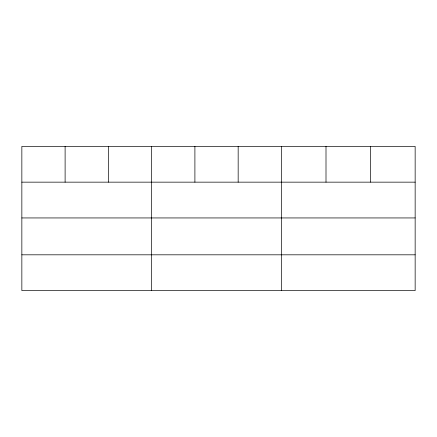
<?xml version="1.0" encoding="UTF-8"?>
<svg xmlns="http://www.w3.org/2000/svg" width="437" height="437" viewBox="0 0 437 437"><rect width="100%" height="100%" fill="white"/><g stroke="black" fill="none" stroke-linecap="round" stroke-linejoin="round"><path stroke-width="0.66" d="M415.15 217.943L415.15 146.395L21.85 146.395L21.85 290.605L415.15 290.605L415.15 217.943L21.85 217.943M21.85 182.153L415.15 182.153M21.85 254.815L415.15 254.815M370.576 146.395L370.576 182.153M326.002 146.395L326.002 182.153M281.428 146.395L281.428 290.605M238.165 146.395L238.165 182.153M194.902 146.395L194.902 182.153M151.639 146.395L151.639 290.605M108.376 146.395L108.376 182.153M65.113 146.395L65.113 182.153"/></g></svg>
